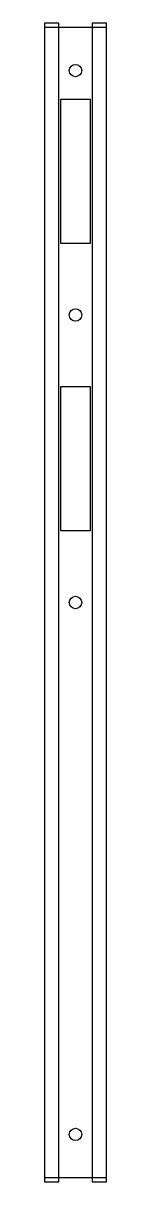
# Model space of a CAD drawing. Extents: x 0 to 43, y -3 to 803.
import ezdxf

# ---------------------------------------------------------------- set-up
doc = ezdxf.new("R2010")
doc.units = 0
doc.layers.get('0').update_dxf_attribs({"linetype": 'CONTINUOUS'})

msp = doc.modelspace()

# ---------------------------------------------------------------- linework, layer by layer
for points in [[(0, -3), (10, -3), (10, 803), (0, 803)], [(0, 0), (43, 0), (43, 800), (0, 800)], [(33, -3), (43, -3), (43, 803), (33, 803)], [(11, 650), (32, 650), (32, 750), (11, 750)], [(11, 450), (32, 450), (32, 550), (11, 550)]]:
    msp.add_lwpolyline(points, close=True)
for centre in [(21.5, 770), (21.5, 600), (21.5, 400), (21.5, 30)]:
    msp.add_circle(centre, 4.3)

doc.saveas('drawing.dxf')
